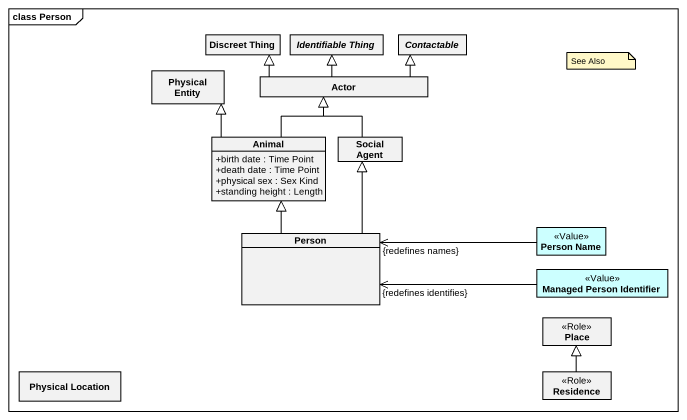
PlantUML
@startuml
mainframe class Person
hide circle
hide empty members
skinparam classAttributeIconSize 0
class "Discreet Thing" as Discreet_Thing
abstract class "Identifiable Thing" as Identifiable_Thing
abstract class Contactable
class "Physical Entity" as Physical_Entity
class "Actor" as Actor_
class Animal {
  +birth date : Time Point
  +death date : Time Point
  +physical sex : Sex Kind
  +standing height : Length
}
class "Social Agent" as Social_Agent
class "Person Name" as Person_Name <<Value>> #CCFFFF
class "Person" as Person_
class "Managed Person Identifier" as Managed_Person_Identifier <<Value>> #CCFFFF
class Place <<Role>>
class "Physical Location" as Physical_Location
class Residence <<Role>>
Actor_ -left-|> Discreet_Thing
Actor_ -up-|> Identifiable_Thing
Actor_ -right-|> Contactable
Animal -up-|> Physical_Entity
Animal -up-|> Actor_
Social_Agent -up-|> Actor_
Person_Name -left-> "{redefines names}" Person_
Person_ -up-|> Animal
Person_ -up-|> Social_Agent
Managed_Person_Identifier -left-> "{redefines identifies}" Person_
Residence -up-|> Place
note as N1
  See Also
end note
@enduml
